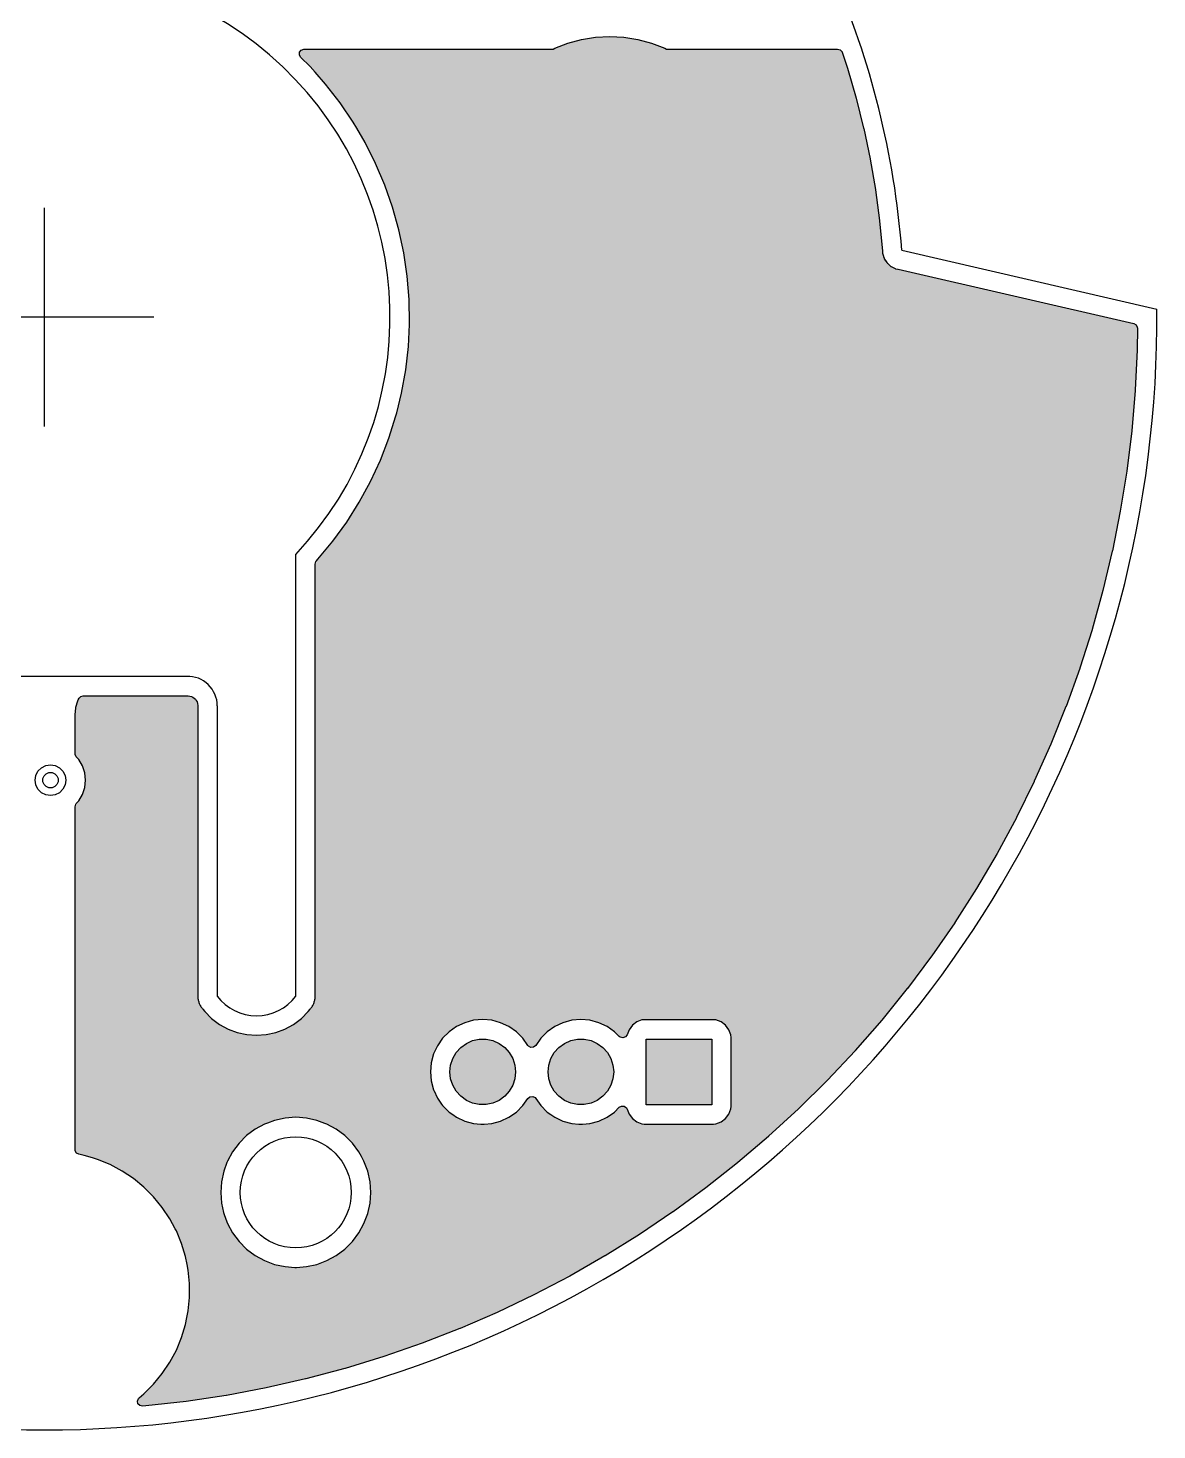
# Model space of a CAD drawing. Header units: millimetres. Extents: x -3894 to -3474, y -291 to 6.
# Drawn here: x -3744.7 to -3686.3, y -132.5 to -59.9 of the extents above; entities that cross this region are included whole.
import ezdxf

# ---------------------------------------------------------------- set-up
doc = ezdxf.new("R2010")
doc.units = ezdxf.units.MM
doc.layers.add('BLACK', color=7, linetype='Continuous')

msp = doc.modelspace()

# ---------------------------------------------------------------- hatches: boundary and pattern name
h = msp.add_hatch(color=256)
h.dxf.hatch_style = 1
h.paths.add_polyline_path([(-3688.163, -84.963), (-3688.162, -84.954), (-3687.829, -82.889), (-3687.827, -82.879), (-3687.571, -80.803), (-3687.57, -80.794), (-3687.391, -78.709), (-3687.391, -78.7), (-3687.289, -76.61), (-3687.289, -76.601), (-3687.276, -75.491), (-3687.281, -75.438), (-3687.347, -75.315), (-3687.469, -75.246), (-3699.671, -72.43), (-3699.682, -72.427), (-3699.682, -72.427), (-3699.806, -72.404), (-3699.919, -72.345), (-3699.928, -72.34), (-3700.043, -72.285), (-3700.135, -72.199), (-3700.143, -72.191), (-3700.24, -72.109), (-3700.307, -72.001), (-3700.313, -71.992), (-3700.385, -71.888), (-3700.422, -71.767), (-3700.425, -71.756), (-3700.46, -71.657), (-3700.467, -71.643), (-3700.471, -71.519), (-3700.472, -71.504), (-3700.625, -69.922), (-3700.626, -69.913), (-3700.84, -68.321), (-3700.842, -68.312), (-3701.115, -66.728), (-3701.116, -66.719), (-3701.448, -65.147), (-3701.45, -65.138), (-3701.84, -63.58), (-3701.842, -63.571), (-3702.289, -62.028), (-3702.292, -62.019), (-3702.561, -61.204), (-3702.571, -61.179), (-3702.663, -61.074), (-3702.797, -61.034), (-3711.663, -61.034), (-3711.751, -60.989), (-3712.435, -60.727), (-3713.143, -60.537), (-3713.867, -60.422), (-3714.598, -60.384), (-3715.33, -60.422), (-3716.054, -60.537), (-3716.761, -60.727), (-3717.445, -60.989), (-3717.533, -61.034), (-3730.425, -61.034), (-3730.444, -61.035), (-3730.574, -61.084), (-3730.658, -61.196), (-3730.667, -61.336), (-3730.6, -61.458), (-3730.114, -61.941), (-3729.852, -62.238), (-3729.308, -62.852), (-3728.563, -63.814), (-3727.88, -64.821), (-3727.694, -65.138), (-3727.264, -65.871), (-3726.717, -66.957), (-3726.24, -68.077), (-3725.837, -69.225), (-3725.509, -70.397), (-3725.256, -71.587), (-3725.081, -72.791), (-3724.983, -74.004), (-3724.964, -75.221), (-3724.967, -75.291), (-3725.023, -76.436), (-3725.16, -77.645), (-3725.374, -78.843), (-3725.625, -79.861), (-3725.666, -80.024), (-3726.032, -81.185), (-3726.473, -82.319), (-3726.985, -83.422), (-3727.567, -84.491), (-3728.217, -85.519), (-3728.932, -86.504), (-3729.709, -87.441), (-3729.786, -87.522), (-3729.814, -87.558), (-3729.853, -87.692), (-3729.853, -109.967), (-3729.851, -110.002), (-3729.845, -110.045), (-3729.852, -110.101), (-3729.853, -110.131), (-3729.853, -110.188), (-3729.864, -110.229), (-3729.871, -110.264), (-3729.876, -110.307), (-3729.897, -110.359), (-3729.907, -110.388), (-3729.922, -110.443), (-3729.943, -110.48), (-3729.958, -110.511), (-3729.974, -110.551), (-3730.009, -110.597), (-3730.025, -110.622), (-3730.053, -110.671), (-3730.084, -110.701), (-3730.107, -110.728), (-3730.205, -110.859), (-3730.563, -111.217), (-3730.969, -111.52), (-3731.413, -111.762), (-3731.887, -111.939), (-3732.382, -112.046), (-3732.886, -112.082), (-3733.391, -112.046), (-3733.886, -111.939), (-3734.36, -111.762), (-3734.804, -111.52), (-3735.209, -111.217), (-3735.567, -110.859), (-3735.666, -110.728), (-3735.689, -110.701), (-3735.719, -110.671), (-3735.719, -110.671), (-3735.748, -110.622), (-3735.764, -110.597), (-3735.798, -110.551), (-3735.814, -110.511), (-3735.83, -110.48), (-3735.851, -110.443), (-3735.866, -110.388), (-3735.875, -110.359), (-3735.896, -110.307), (-3735.896, -110.307), (-3735.901, -110.264), (-3735.908, -110.229), (-3735.919, -110.188), (-3735.919, -110.131), (-3735.921, -110.101), (-3735.927, -110.054), (-3735.928, -110.045), (-3735.927, -110.039), (-3735.922, -110.002), (-3735.919, -109.967), (-3735.919, -95.052), (-3735.923, -95.012), (-3735.94, -94.907), (-3735.965, -94.831), (-3736.005, -94.754), (-3736.053, -94.691), (-3736.115, -94.63), (-3736.181, -94.585), (-3736.259, -94.548), (-3736.335, -94.525), (-3736.422, -94.515), (-3736.441, -94.512), (-3736.472, -94.51), (-3736.476, -94.51), (-3736.485, -94.51), (-3736.6, -94.515), (-3736.64, -94.51), (-3741.859, -94.51), (-3741.979, -94.542), (-3742.077, -94.641), (-3742.121, -94.722), (-3742.139, -94.767), (-3742.239, -95.096), (-3742.248, -95.143), (-3742.283, -95.497), (-3742.284, -95.522), (-3742.284, -97.504), (-3742.281, -97.544), (-3742.221, -97.67), (-3742.089, -97.816), (-3741.9, -98.144), (-3741.783, -98.504), (-3741.743, -98.88), (-3741.783, -99.257), (-3741.9, -99.617), (-3742.089, -99.945), (-3742.221, -100.09), (-3742.245, -100.122), (-3742.284, -100.256), (-3742.284, -113.981), (-3742.284, -118.003), (-3742.278, -118.06), (-3742.209, -118.182), (-3742.085, -118.246), (-3741.802, -118.303), (-3741.376, -118.432), (-3741.125, -118.508), (-3740.472, -118.779), (-3740.472, -118.779), (-3739.848, -119.112), (-3739.259, -119.505), (-3738.713, -119.954), (-3738.451, -120.216), (-3738.212, -120.454), (-3737.763, -121.001), (-3737.37, -121.59), (-3737.1, -122.096), (-3737.037, -122.214), (-3736.766, -122.867), (-3736.561, -123.544), (-3736.481, -123.943), (-3736.423, -124.238), (-3736.353, -124.942), (-3736.353, -125.65), (-3736.423, -126.354), (-3736.491, -126.697), (-3736.561, -127.048), (-3736.766, -127.725), (-3737.037, -128.379), (-3737.37, -129.003), (-3737.763, -129.591), (-3738.212, -130.138), (-3738.713, -130.638), (-3738.964, -130.844), (-3739.005, -130.888), (-3739.054, -131.019), (-3739.024, -131.155), (-3738.924, -131.254), (-3738.788, -131.283), (-3738.624, -131.271), (-3738.615, -131.27), (-3736.535, -131.038), (-3736.526, -131.036), (-3734.457, -130.727), (-3734.448, -130.725), (-3732.392, -130.339), (-3732.383, -130.337), (-3730.342, -129.875), (-3730.333, -129.873), (-3728.311, -129.335), (-3728.302, -129.332), (-3726.301, -128.72), (-3726.293, -128.717), (-3724.316, -128.031), (-3724.308, -128.028), (-3722.358, -127.269), (-3722.349, -127.265), (-3720.429, -126.434), (-3720.421, -126.43), (-3718.533, -125.529), (-3718.524, -125.525), (-3716.671, -124.554), (-3716.663, -124.549), (-3714.847, -123.51), (-3714.839, -123.505), (-3713.063, -122.399), (-3713.056, -122.394), (-3711.322, -121.223), (-3711.314, -121.218), (-3709.625, -119.983), (-3709.618, -119.977), (-3707.976, -118.681), (-3707.969, -118.675), (-3706.376, -117.318), (-3706.369, -117.312), (-3704.827, -115.898), (-3704.821, -115.891), (-3703.333, -114.42), (-3703.326, -114.414), (-3701.894, -112.888), (-3701.888, -112.881), (-3700.513, -111.304), (-3700.507, -111.297), (-3699.192, -109.67), (-3699.187, -109.662), (-3697.933, -107.987), (-3697.928, -107.98), (-3696.737, -106.26), (-3696.732, -106.252), (-3695.606, -104.489), (-3695.601, -104.481), (-3694.541, -102.677), (-3694.536, -102.669), (-3693.544, -100.827), (-3693.54, -100.818), (-3692.617, -98.941), (-3692.613, -98.932), (-3691.76, -97.022), (-3691.757, -97.013), (-3690.976, -95.072), (-3690.972, -95.064), (-3690.264, -93.095), (-3690.261, -93.086), (-3689.626, -91.093), (-3689.623, -91.084), (-3689.063, -89.068), (-3689.06, -89.059), (-3688.575, -87.024), (-3688.573, -87.015)])
h.paths.add_polyline_path([(-3712.808, -111.28), (-3709.216, -111.28), (-3709.216, -111.28), (-3709.216, -111.28), (-3709.216, -111.28), (-3709.097, -111.292), (-3709.097, -111.292), (-3708.827, -111.393), (-3708.597, -111.566), (-3708.424, -111.796), (-3708.324, -112.066), (-3708.321, -112.088), (-3708.311, -112.185), (-3708.311, -115.776), (-3708.324, -115.896), (-3708.424, -116.165), (-3708.597, -116.396), (-3708.827, -116.568), (-3709.097, -116.669), (-3709.216, -116.682), (-3712.808, -116.682), (-3712.913, -116.67), (-3712.927, -116.669), (-3712.927, -116.669), (-3713.196, -116.568), (-3713.427, -116.396), (-3713.599, -116.165), (-3713.697, -115.902), (-3713.731, -115.841), (-3713.843, -115.757), (-3713.983, -115.747), (-3714.105, -115.814), (-3714.349, -116.058), (-3714.736, -116.329), (-3715.165, -116.528), (-3715.621, -116.651), (-3716.013, -116.685), (-3716.092, -116.692), (-3716.199, -116.683), (-3716.563, -116.651), (-3717.019, -116.528), (-3717.447, -116.329), (-3717.641, -116.193), (-3717.835, -116.058), (-3718.169, -115.723), (-3718.429, -115.352), (-3718.462, -115.314), (-3718.587, -115.251), (-3718.726, -115.265), (-3718.835, -115.352), (-3719.095, -115.723), (-3719.429, -116.058), (-3719.816, -116.329), (-3720.245, -116.528), (-3720.701, -116.651), (-3721.093, -116.685), (-3721.172, -116.692), (-3721.279, -116.683), (-3721.643, -116.651), (-3722.099, -116.528), (-3722.527, -116.329), (-3722.721, -116.193), (-3722.915, -116.058), (-3723.249, -115.723), (-3723.303, -115.646), (-3723.52, -115.336), (-3723.712, -114.925), (-3723.72, -114.908), (-3723.842, -114.451), (-3723.883, -113.981), (-3723.842, -113.51), (-3723.72, -113.053), (-3723.52, -112.625), (-3723.249, -112.238), (-3722.915, -111.904), (-3722.527, -111.633), (-3722.099, -111.433), (-3721.643, -111.311), (-3721.172, -111.269), (-3720.701, -111.311), (-3720.245, -111.433), (-3719.816, -111.633), (-3719.429, -111.904), (-3719.095, -112.238), (-3718.835, -112.609), (-3718.802, -112.648), (-3718.677, -112.711), (-3718.538, -112.696), (-3718.429, -112.609), (-3718.169, -112.238), (-3717.835, -111.904), (-3717.447, -111.633), (-3717.019, -111.433), (-3716.563, -111.311), (-3716.092, -111.269), (-3715.621, -111.311), (-3715.165, -111.433), (-3714.736, -111.633), (-3714.349, -111.904), (-3714.105, -112.148), (-3714.049, -112.19), (-3713.912, -112.22), (-3713.781, -112.171), (-3713.697, -112.059), (-3713.599, -111.796), (-3713.427, -111.566), (-3713.196, -111.393), (-3712.927, -111.292), (-3712.808, -111.28)], flags=16)
h.paths.add_polyline_path([(-3712.712, -112.281), (-3709.312, -112.281), (-3709.312, -115.681), (-3712.712, -115.681)], flags=0)
h.paths.add_polyline_path([(-3715.914, -112.29), (-3715.566, -112.364), (-3715.242, -112.508), (-3714.954, -112.717), (-3714.716, -112.981), (-3714.539, -113.289), (-3714.429, -113.627), (-3714.392, -113.981), (-3714.429, -114.334), (-3714.539, -114.672), (-3714.716, -114.98), (-3714.954, -115.244), (-3715.242, -115.453), (-3715.566, -115.597), (-3715.914, -115.671), (-3716.27, -115.671), (-3716.617, -115.597), (-3716.942, -115.453), (-3717.229, -115.244), (-3717.467, -114.98), (-3717.645, -114.672), (-3717.755, -114.334), (-3717.792, -113.981), (-3717.755, -113.627), (-3717.645, -113.289), (-3717.467, -112.981), (-3717.229, -112.717), (-3716.942, -112.508), (-3716.617, -112.364), (-3716.27, -112.29)], flags=0)
h.paths.add_polyline_path([(-3720.646, -112.364), (-3720.322, -112.508), (-3720.034, -112.717), (-3719.796, -112.981), (-3719.619, -113.289), (-3719.509, -113.627), (-3719.472, -113.981), (-3719.509, -114.334), (-3719.619, -114.672), (-3719.796, -114.98), (-3720.034, -115.244), (-3720.322, -115.453), (-3720.646, -115.597), (-3720.994, -115.671), (-3721.35, -115.671), (-3721.697, -115.597), (-3722.022, -115.453), (-3722.309, -115.244), (-3722.547, -114.98), (-3722.725, -114.672), (-3722.835, -114.334), (-3722.872, -113.981), (-3722.835, -113.627), (-3722.725, -113.289), (-3722.547, -112.981), (-3722.309, -112.717), (-3722.022, -112.508), (-3721.697, -112.364), (-3721.35, -112.29), (-3720.994, -112.29)], flags=0)
h.paths.add_polyline_path([(-3728.754, -116.948), (-3728.31, -117.28), (-3727.919, -117.672), (-3727.586, -118.116), (-3727.457, -118.354), (-3727.321, -118.602), (-3727.127, -119.122), (-3727.009, -119.663), (-3726.97, -120.216), (-3727.009, -120.769), (-3727.127, -121.311), (-3727.321, -121.83), (-3727.586, -122.316), (-3727.919, -122.76), (-3728.31, -123.152), (-3728.754, -123.484), (-3729.241, -123.75), (-3729.76, -123.943), (-3730.301, -124.061), (-3730.817, -124.098), (-3730.854, -124.101), (-3730.894, -124.098), (-3731.407, -124.061), (-3731.949, -123.943), (-3732.468, -123.75), (-3732.954, -123.484), (-3733.398, -123.152), (-3733.79, -122.76), (-3734.122, -122.316), (-3734.388, -121.83), (-3734.471, -121.608), (-3734.582, -121.311), (-3734.594, -121.255), (-3734.699, -120.769), (-3734.739, -120.216), (-3734.699, -119.663), (-3734.582, -119.122), (-3734.415, -118.675), (-3734.388, -118.602), (-3734.122, -118.116), (-3733.79, -117.672), (-3733.398, -117.28), (-3732.954, -116.948), (-3732.468, -116.683), (-3732.322, -116.628), (-3731.949, -116.489), (-3731.407, -116.371), (-3730.854, -116.332), (-3730.301, -116.371), (-3729.76, -116.489), (-3729.76, -116.489), (-3729.342, -116.645), (-3729.241, -116.683), (-3729.241, -116.683)], flags=16)
h.paths.add_polyline_path([(-3727.981, -120.216, -1), (-3733.728, -120.216, -1)], flags=0)
h = msp.add_hatch(color=256)
h.dxf.hatch_style = 1
h.paths.add_polyline_path([(-3719.472, -113.981), (-3719.509, -113.627), (-3719.619, -113.289), (-3719.796, -112.981), (-3720.034, -112.717), (-3720.322, -112.508), (-3720.646, -112.364), (-3720.994, -112.29), (-3721.35, -112.29), (-3721.697, -112.364), (-3722.022, -112.508), (-3722.309, -112.717), (-3722.547, -112.981), (-3722.725, -113.289), (-3722.835, -113.627), (-3722.872, -113.981), (-3722.835, -114.334), (-3722.725, -114.672), (-3722.547, -114.98), (-3722.309, -115.244), (-3722.022, -115.453), (-3721.697, -115.597), (-3721.35, -115.671), (-3720.994, -115.671), (-3720.646, -115.597), (-3720.322, -115.453), (-3720.034, -115.244), (-3719.796, -114.98), (-3719.619, -114.672), (-3719.509, -114.334)])
h.paths.add_polyline_path([(-3716.942, -115.453), (-3716.617, -115.597), (-3716.27, -115.671), (-3715.914, -115.671), (-3715.566, -115.597), (-3715.242, -115.453), (-3714.954, -115.244), (-3714.716, -114.98), (-3714.539, -114.672), (-3714.429, -114.334), (-3714.392, -113.981), (-3714.429, -113.627), (-3714.539, -113.289), (-3714.716, -112.981), (-3714.954, -112.717), (-3715.242, -112.508), (-3715.566, -112.364), (-3715.914, -112.29), (-3716.27, -112.29), (-3716.617, -112.364), (-3716.942, -112.508), (-3717.229, -112.717), (-3717.467, -112.981), (-3717.645, -113.289), (-3717.755, -113.627), (-3717.792, -113.981), (-3717.755, -114.334), (-3717.645, -114.672), (-3717.467, -114.98), (-3717.229, -115.244)])
h.paths.add_polyline_path([(-3712.712, -112.281), (-3712.712, -115.681), (-3709.312, -115.681), (-3709.312, -112.281)])

# ---------------------------------------------------------------- linework, layer by layer
for p, q in [((-3743.865, -74.913), (-3743.865, -69.255)), ((-3743.865, -74.913), (-3749.523, -74.913)), ((-3743.865, -80.57), (-3743.865, -74.913)), ((-3738.208, -74.913), (-3743.865, -74.913))]:
    msp.add_line(p, q)
at = {"layer": 'BLACK', "linetype": 'Continuous'}
for p, q in [((-3717.445, -60.989), (-3716.761, -60.727)), ((-3716.761, -60.727), (-3716.054, -60.537)), ((-3716.054, -60.537), (-3715.33, -60.422)), ((-3715.33, -60.422), (-3714.598, -60.384)), ((-3714.598, -60.384), (-3713.867, -60.422)), ((-3713.867, -60.422), (-3713.143, -60.537)), ((-3713.143, -60.537), (-3712.435, -60.727)), ((-3712.435, -60.727), (-3711.751, -60.989)), ((-3730.667, -61.336), (-3730.658, -61.196)), ((-3730.6, -61.458), (-3730.667, -61.336)), ((-3730.658, -61.196), (-3730.574, -61.084)), ((-3730.114, -61.941), (-3730.6, -61.458)), ((-3730.574, -61.084), (-3730.444, -61.035)), ((-3730.444, -61.035), (-3730.425, -61.034)), ((-3730.425, -61.034), (-3717.533, -61.034)), ((-3717.533, -61.034), (-3717.445, -60.989)), ((-3711.751, -60.989), (-3711.663, -61.034)), ((-3711.663, -61.034), (-3702.797, -61.034)), ((-3702.797, -61.034), (-3702.663, -61.074)), ((-3702.663, -61.074), (-3702.571, -61.179)), ((-3702.571, -61.179), (-3702.561, -61.204)), ((-3702.561, -61.204), (-3702.292, -62.019)), ((-3729.852, -62.238), (-3730.114, -61.941)), ((-3730.114, -61.941), (-3730.114, -61.941)), ((-3729.308, -62.852), (-3729.852, -62.238)), ((-3702.292, -62.019), (-3702.289, -62.028)), ((-3702.289, -62.028), (-3701.842, -63.571)), ((-3728.563, -63.814), (-3729.308, -62.852)), ((-3729.308, -62.852), (-3729.308, -62.852)), ((-3729.308, -62.852), (-3729.308, -62.852)), ((-3728.562, -63.814), (-3728.563, -63.814)), ((-3728.563, -63.814), (-3728.563, -63.814)), ((-3727.88, -64.821), (-3728.562, -63.814)), ((-3728.562, -63.814), (-3728.562, -63.814)), ((-3701.842, -63.571), (-3701.84, -63.58)), ((-3701.84, -63.58), (-3701.45, -65.138)), ((-3727.694, -65.138), (-3727.88, -64.821)), ((-3727.88, -64.821), (-3727.88, -64.821)), ((-3727.88, -64.821), (-3727.88, -64.821)), ((-3727.264, -65.871), (-3727.694, -65.138)), ((-3701.45, -65.138), (-3701.448, -65.147)), ((-3701.448, -65.147), (-3701.116, -66.719)), ((-3726.717, -66.957), (-3727.264, -65.871)), ((-3727.264, -65.871), (-3727.264, -65.871)), ((-3727.264, -65.871), (-3727.264, -65.871)), ((-3701.116, -66.719), (-3701.115, -66.728)), ((-3701.115, -66.728), (-3700.842, -68.312)), ((-3726.24, -68.077), (-3726.717, -66.957)), ((-3725.837, -69.225), (-3726.24, -68.077)), ((-3700.842, -68.312), (-3700.84, -68.321)), ((-3700.84, -68.321), (-3700.626, -69.913)), ((-3725.509, -70.397), (-3725.837, -69.225)), ((-3700.626, -69.913), (-3700.625, -69.922)), ((-3700.625, -69.922), (-3700.472, -71.504)), ((-3725.256, -71.587), (-3725.509, -70.397)), ((-3725.081, -72.791), (-3725.256, -71.587)), ((-3700.472, -71.504), (-3700.471, -71.519)), ((-3700.471, -71.519), (-3700.468, -71.615)), ((-3700.468, -71.615), (-3700.465, -71.631)), ((-3700.465, -71.631), (-3700.466, -71.631)), ((-3700.466, -71.631), (-3700.464, -71.642)), ((-3700.464, -71.642), (-3700.463, -71.642)), ((-3700.463, -71.642), (-3700.46, -71.657)), ((-3700.46, -71.657), (-3700.46, -71.657)), ((-3700.46, -71.657), (-3700.46, -71.657)), ((-3700.46, -71.657), (-3700.425, -71.756)), ((-3700.425, -71.756), (-3700.422, -71.767)), ((-3700.422, -71.767), (-3700.391, -71.867)), ((-3699.472, -71.448), (-3686.264, -74.497)), ((-3700.391, -71.867), (-3700.384, -71.882)), ((-3700.384, -71.882), (-3700.384, -71.882)), ((-3700.384, -71.882), (-3700.38, -71.892)), ((-3700.38, -71.892), (-3700.38, -71.891)), ((-3700.38, -71.891), (-3700.372, -71.906)), ((-3700.372, -71.906), (-3700.313, -71.992)), ((-3700.313, -71.992), (-3700.307, -72.001)), ((-3700.307, -72.001), (-3700.251, -72.09)), ((-3700.251, -72.09), (-3700.241, -72.103)), ((-3700.241, -72.103), (-3700.241, -72.103)), ((-3700.241, -72.103), (-3700.234, -72.111)), ((-3700.234, -72.111), (-3700.234, -72.111)), ((-3700.234, -72.111), (-3700.223, -72.123)), ((-3700.223, -72.123), (-3700.143, -72.191)), ((-3700.143, -72.191), (-3700.135, -72.199)), ((-3700.135, -72.199), (-3700.059, -72.27)), ((-3700.059, -72.27), (-3700.059, -72.27)), ((-3700.059, -72.27), (-3700.059, -72.27)), ((-3700.059, -72.27), (-3700.045, -72.28)), ((-3700.045, -72.28), (-3700.045, -72.28)), ((-3700.045, -72.28), (-3700.036, -72.286)), ((-3700.036, -72.286), (-3700.036, -72.286)), ((-3700.036, -72.286), (-3700.023, -72.295)), ((-3700.023, -72.295), (-3699.928, -72.34)), ((-3699.928, -72.34), (-3699.919, -72.345)), ((-3699.919, -72.345), (-3699.826, -72.394)), ((-3699.826, -72.394), (-3699.811, -72.4)), ((-3699.811, -72.4), (-3699.811, -72.4)), ((-3699.811, -72.4), (-3699.8, -72.403)), ((-3699.8, -72.403), (-3699.8, -72.403)), ((-3699.8, -72.403), (-3699.785, -72.408)), ((-3699.785, -72.408), (-3699.785, -72.408)), ((-3699.785, -72.408), (-3699.682, -72.427)), ((-3699.682, -72.427), (-3699.682, -72.427)), ((-3699.682, -72.427), (-3699.671, -72.43)), ((-3699.671, -72.43), (-3687.469, -75.246)), ((-3724.983, -74.004), (-3725.081, -72.791)), ((-3724.964, -75.221), (-3724.983, -74.004)), ((-3725.023, -76.436), (-3724.967, -75.291)), ((-3724.967, -75.291), (-3724.964, -75.221)), ((-3724.964, -75.221), (-3724.964, -75.221)), ((-3724.964, -75.221), (-3724.964, -75.221)), ((-3687.469, -75.246), (-3687.347, -75.315)), ((-3687.347, -75.315), (-3687.281, -75.438)), ((-3687.281, -75.438), (-3687.276, -75.491)), ((-3687.276, -75.491), (-3687.289, -76.601)), ((-3725.16, -77.645), (-3725.023, -76.436)), ((-3687.289, -76.61), (-3687.391, -78.7)), ((-3687.289, -76.601), (-3687.289, -76.61)), ((-3725.374, -78.843), (-3725.16, -77.645)), ((-3725.625, -79.861), (-3725.374, -78.843)), ((-3725.374, -78.843), (-3725.374, -78.843)), ((-3687.391, -78.709), (-3687.57, -80.794)), ((-3687.391, -78.7), (-3687.391, -78.709)), ((-3726.032, -81.185), (-3725.666, -80.024)), ((-3725.666, -80.024), (-3725.625, -79.861)), ((-3726.473, -82.319), (-3726.032, -81.185)), ((-3687.571, -80.803), (-3687.827, -82.879)), ((-3687.57, -80.794), (-3687.571, -80.803)), ((-3726.985, -83.422), (-3726.473, -82.319)), ((-3727.567, -84.491), (-3726.985, -83.422)), ((-3687.829, -82.889), (-3688.162, -84.954)), ((-3687.827, -82.879), (-3687.829, -82.889)), ((-3728.217, -85.519), (-3727.567, -84.491)), ((-3728.932, -86.504), (-3728.217, -85.519)), ((-3688.163, -84.963), (-3688.573, -87.015)), ((-3688.162, -84.954), (-3688.163, -84.963)), ((-3729.709, -87.441), (-3728.932, -86.504)), ((-3688.575, -87.024), (-3689.06, -89.059)), ((-3688.573, -87.015), (-3688.575, -87.024)), ((-3730.854, -110.056), (-3730.854, -87.196)), ((-3729.853, -87.692), (-3729.814, -87.558)), ((-3729.853, -109.967), (-3729.853, -87.692)), ((-3729.814, -87.558), (-3729.786, -87.522)), ((-3729.786, -87.522), (-3729.709, -87.441)), ((-3689.063, -89.068), (-3689.623, -91.084)), ((-3689.06, -89.059), (-3689.063, -89.068)), ((-3689.626, -91.093), (-3690.261, -93.086)), ((-3689.623, -91.084), (-3689.626, -91.093)), ((-3736.499, -93.509), (-3750.661, -93.509)), ((-3690.264, -93.095), (-3690.972, -95.064)), ((-3690.261, -93.086), (-3690.264, -93.095)), ((-3742.239, -95.096), (-3742.139, -94.767)), ((-3742.139, -94.767), (-3742.121, -94.722)), ((-3742.121, -94.722), (-3742.077, -94.641)), ((-3742.077, -94.641), (-3741.979, -94.542)), ((-3741.979, -94.542), (-3741.859, -94.51)), ((-3741.859, -94.51), (-3736.64, -94.51)), ((-3736.64, -94.51), (-3736.61, -94.514)), ((-3736.61, -94.514), (-3736.61, -94.513)), ((-3736.61, -94.513), (-3736.593, -94.515)), ((-3736.593, -94.515), (-3736.485, -94.51)), ((-3736.593, -94.515), (-3736.593, -94.515)), ((-3736.485, -94.51), (-3736.476, -94.51)), ((-3736.476, -94.51), (-3736.472, -94.51)), ((-3736.472, -94.51), (-3736.441, -94.512)), ((-3736.441, -94.512), (-3736.422, -94.515)), ((-3736.422, -94.515), (-3736.335, -94.525)), ((-3736.335, -94.525), (-3736.259, -94.548)), ((-3736.259, -94.548), (-3736.181, -94.585)), ((-3736.181, -94.585), (-3736.115, -94.63)), ((-3736.115, -94.63), (-3736.053, -94.691)), ((-3736.053, -94.691), (-3736.005, -94.754)), ((-3736.005, -94.754), (-3735.965, -94.831)), ((-3735.965, -94.831), (-3735.94, -94.907)), ((-3735.94, -94.907), (-3735.923, -95.012)), ((-3735.923, -95.012), (-3735.919, -95.052)), ((-3735.919, -95.052), (-3735.919, -109.967)), ((-3734.918, -95.032), (-3734.918, -110.056)), ((-3690.972, -95.064), (-3690.976, -95.072)), ((-3742.284, -95.522), (-3742.283, -95.497)), ((-3742.284, -97.504), (-3742.284, -95.522)), ((-3742.283, -95.497), (-3742.248, -95.143)), ((-3742.248, -95.143), (-3742.239, -95.096)), ((-3690.976, -95.072), (-3691.757, -97.013)), ((-3691.76, -97.022), (-3692.613, -98.932)), ((-3691.757, -97.013), (-3691.76, -97.022)), ((-3742.281, -97.544), (-3742.284, -97.504)), ((-3742.221, -97.67), (-3742.281, -97.544)), ((-3742.089, -97.816), (-3742.221, -97.67)), ((-3741.9, -98.144), (-3742.089, -97.816)), ((-3742.089, -97.816), (-3742.089, -97.816)), ((-3744.354, -98.88), (-3744.315, -98.633)), ((-3744.315, -98.633), (-3744.202, -98.41)), ((-3744.202, -98.41), (-3744.025, -98.233)), ((-3744.025, -98.233), (-3743.802, -98.119)), ((-3743.802, -98.119), (-3743.554, -98.08)), ((-3743.554, -98.08), (-3743.307, -98.119)), ((-3743.307, -98.119), (-3743.084, -98.233)), ((-3743.084, -98.233), (-3742.907, -98.41)), ((-3742.907, -98.41), (-3742.793, -98.633)), ((-3742.793, -98.633), (-3742.754, -98.88)), ((-3741.783, -98.504), (-3741.9, -98.144)), ((-3741.743, -98.88), (-3741.783, -98.504)), ((-3744.315, -99.127), (-3744.354, -98.88)), ((-3744.202, -99.35), (-3744.315, -99.127)), ((-3744.025, -99.527), (-3744.202, -99.35)), ((-3742.907, -99.35), (-3743.084, -99.527)), ((-3742.793, -99.127), (-3742.907, -99.35)), ((-3742.754, -98.88), (-3742.793, -99.127)), ((-3741.9, -99.617), (-3741.783, -99.257)), ((-3741.783, -99.257), (-3741.743, -98.88)), ((-3692.617, -98.941), (-3693.54, -100.818)), ((-3692.613, -98.932), (-3692.617, -98.941)), ((-3743.802, -99.641), (-3744.025, -99.527)), ((-3743.554, -99.68), (-3743.802, -99.641)), ((-3743.307, -99.641), (-3743.554, -99.68)), ((-3743.084, -99.527), (-3743.307, -99.641)), ((-3742.284, -100.256), (-3742.245, -100.122)), ((-3742.245, -100.122), (-3742.221, -100.09)), ((-3742.221, -100.09), (-3742.089, -99.945)), ((-3742.089, -99.945), (-3741.9, -99.617)), ((-3742.284, -113.981), (-3742.284, -100.256)), ((-3693.544, -100.827), (-3694.536, -102.669)), ((-3693.54, -100.818), (-3693.544, -100.827)), ((-3694.541, -102.677), (-3695.601, -104.481)), ((-3694.536, -102.669), (-3694.541, -102.677)), ((-3695.606, -104.489), (-3696.732, -106.252)), ((-3695.601, -104.481), (-3695.606, -104.489)), ((-3696.737, -106.26), (-3697.928, -107.98)), ((-3696.732, -106.252), (-3696.737, -106.26)), ((-3697.933, -107.987), (-3699.187, -109.662)), ((-3697.928, -107.98), (-3697.933, -107.987)), ((-3735.927, -110.039), (-3735.928, -110.045)), ((-3735.928, -110.045), (-3735.927, -110.054)), ((-3735.922, -110.002), (-3735.927, -110.039)), ((-3735.927, -110.054), (-3735.921, -110.101)), ((-3735.919, -109.967), (-3735.922, -110.002)), ((-3735.921, -110.101), (-3735.919, -110.131)), ((-3735.919, -110.131), (-3735.919, -110.188)), ((-3735.919, -110.188), (-3735.908, -110.229)), ((-3735.908, -110.229), (-3735.901, -110.264)), ((-3735.901, -110.264), (-3735.896, -110.307)), ((-3729.876, -110.307), (-3729.871, -110.264)), ((-3729.871, -110.264), (-3729.864, -110.229)), ((-3729.864, -110.229), (-3729.853, -110.188)), ((-3729.851, -110.002), (-3729.853, -109.967)), ((-3729.853, -110.131), (-3729.852, -110.101)), ((-3729.853, -110.188), (-3729.853, -110.131)), ((-3729.852, -110.101), (-3729.845, -110.045)), ((-3729.845, -110.045), (-3729.851, -110.002)), ((-3699.192, -109.67), (-3700.507, -111.297)), ((-3699.187, -109.662), (-3699.192, -109.67)), ((-3735.896, -110.307), (-3735.896, -110.307)), ((-3735.896, -110.307), (-3735.896, -110.307)), ((-3735.896, -110.307), (-3735.875, -110.359)), ((-3735.875, -110.359), (-3735.866, -110.388)), ((-3735.866, -110.388), (-3735.866, -110.388)), ((-3735.866, -110.388), (-3735.851, -110.443)), ((-3735.851, -110.443), (-3735.83, -110.48)), ((-3735.83, -110.48), (-3735.814, -110.511)), ((-3735.814, -110.511), (-3735.798, -110.551)), ((-3735.798, -110.551), (-3735.764, -110.597)), ((-3735.764, -110.597), (-3735.748, -110.622)), ((-3735.748, -110.622), (-3735.733, -110.648)), ((-3735.733, -110.648), (-3735.719, -110.671)), ((-3735.719, -110.671), (-3735.719, -110.671)), ((-3735.719, -110.671), (-3735.719, -110.671)), ((-3735.719, -110.671), (-3735.689, -110.701)), ((-3735.689, -110.701), (-3735.666, -110.728)), ((-3735.666, -110.728), (-3735.567, -110.859)), ((-3735.567, -110.859), (-3735.209, -111.217)), ((-3730.563, -111.217), (-3730.205, -110.859)), ((-3730.205, -110.859), (-3730.107, -110.728)), ((-3730.107, -110.728), (-3730.084, -110.701)), ((-3730.084, -110.701), (-3730.053, -110.671)), ((-3730.053, -110.671), (-3730.025, -110.622)), ((-3730.025, -110.622), (-3730.009, -110.597)), ((-3730.009, -110.597), (-3729.974, -110.551)), ((-3729.974, -110.551), (-3729.958, -110.511)), ((-3729.958, -110.511), (-3729.943, -110.48)), ((-3729.943, -110.48), (-3729.922, -110.443)), ((-3729.922, -110.443), (-3729.907, -110.388)), ((-3729.907, -110.388), (-3729.897, -110.359)), ((-3729.897, -110.359), (-3729.876, -110.307)), ((-3735.209, -111.217), (-3734.804, -111.52)), ((-3734.804, -111.52), (-3734.36, -111.762)), ((-3731.413, -111.762), (-3730.969, -111.52)), ((-3730.969, -111.52), (-3730.563, -111.217)), ((-3722.527, -111.633), (-3722.915, -111.904)), ((-3722.099, -111.433), (-3722.527, -111.633)), ((-3722.527, -111.633), (-3722.527, -111.633)), ((-3721.643, -111.311), (-3722.099, -111.433)), ((-3722.099, -111.433), (-3722.099, -111.433)), ((-3721.172, -111.269), (-3721.643, -111.311)), ((-3721.643, -111.311), (-3721.643, -111.311)), ((-3720.701, -111.311), (-3721.172, -111.269)), ((-3721.172, -111.269), (-3721.172, -111.269)), ((-3720.245, -111.433), (-3720.701, -111.311)), ((-3720.701, -111.311), (-3720.701, -111.311)), ((-3720.245, -111.433), (-3720.245, -111.433)), ((-3720.245, -111.433), (-3720.245, -111.433)), ((-3719.816, -111.633), (-3720.245, -111.433)), ((-3719.429, -111.904), (-3719.816, -111.633)), ((-3719.816, -111.633), (-3719.816, -111.633)), ((-3719.816, -111.633), (-3719.816, -111.633)), ((-3717.447, -111.633), (-3717.835, -111.904)), ((-3717.019, -111.433), (-3717.447, -111.633)), ((-3717.447, -111.633), (-3717.447, -111.633)), ((-3716.563, -111.311), (-3717.019, -111.433)), ((-3717.019, -111.433), (-3717.019, -111.433)), ((-3716.092, -111.269), (-3716.563, -111.311)), ((-3716.563, -111.311), (-3716.563, -111.311)), ((-3715.621, -111.311), (-3716.092, -111.269)), ((-3716.092, -111.269), (-3716.092, -111.269)), ((-3715.165, -111.433), (-3715.621, -111.311)), ((-3715.621, -111.311), (-3715.621, -111.311)), ((-3715.165, -111.433), (-3715.165, -111.433)), ((-3715.165, -111.433), (-3715.165, -111.433)), ((-3714.736, -111.633), (-3715.165, -111.433)), ((-3714.349, -111.904), (-3714.736, -111.633)), ((-3714.736, -111.633), (-3714.736, -111.633)), ((-3714.736, -111.633), (-3714.736, -111.633)), ((-3713.427, -111.566), (-3713.599, -111.796)), ((-3713.196, -111.393), (-3713.427, -111.566)), ((-3713.427, -111.566), (-3713.427, -111.566)), ((-3712.927, -111.292), (-3713.196, -111.393)), ((-3713.196, -111.393), (-3713.196, -111.393)), ((-3712.808, -111.28), (-3712.927, -111.292)), ((-3709.216, -111.28), (-3712.808, -111.28)), ((-3712.808, -111.28), (-3712.808, -111.28)), ((-3709.097, -111.292), (-3709.216, -111.28)), ((-3709.216, -111.28), (-3709.216, -111.28)), ((-3709.216, -111.28), (-3709.216, -111.28)), ((-3709.216, -111.28), (-3709.216, -111.28)), ((-3708.827, -111.393), (-3709.097, -111.292)), ((-3709.097, -111.292), (-3709.097, -111.292)), ((-3708.597, -111.566), (-3708.827, -111.393)), ((-3708.827, -111.393), (-3708.827, -111.393)), ((-3708.424, -111.796), (-3708.597, -111.566)), ((-3708.597, -111.566), (-3708.597, -111.566)), ((-3700.513, -111.304), (-3701.888, -112.881)), ((-3700.507, -111.297), (-3700.513, -111.304)), ((-3734.36, -111.762), (-3733.886, -111.939)), ((-3733.886, -111.939), (-3733.886, -111.939)), ((-3733.886, -111.939), (-3733.886, -111.939)), ((-3733.886, -111.939), (-3733.391, -112.046)), ((-3733.391, -112.046), (-3732.886, -112.082)), ((-3732.886, -112.082), (-3732.382, -112.046)), ((-3732.382, -112.046), (-3731.887, -111.939)), ((-3731.887, -111.939), (-3731.413, -111.762)), ((-3723.249, -112.238), (-3723.52, -112.625)), ((-3722.915, -111.904), (-3723.249, -112.238)), ((-3722.022, -112.508), (-3721.697, -112.364)), ((-3721.697, -112.364), (-3721.35, -112.29)), ((-3721.35, -112.29), (-3720.994, -112.29)), ((-3720.994, -112.29), (-3720.646, -112.364)), ((-3720.646, -112.364), (-3720.322, -112.508)), ((-3719.095, -112.238), (-3719.429, -111.904)), ((-3719.429, -111.904), (-3719.429, -111.904)), ((-3718.835, -112.609), (-3719.095, -112.238)), ((-3718.169, -112.238), (-3718.429, -112.609)), ((-3717.835, -111.904), (-3718.169, -112.238)), ((-3716.942, -112.508), (-3716.617, -112.364)), ((-3716.617, -112.364), (-3716.27, -112.29)), ((-3716.27, -112.29), (-3715.914, -112.29)), ((-3715.914, -112.29), (-3715.566, -112.364)), ((-3715.566, -112.364), (-3715.242, -112.508)), ((-3714.105, -112.148), (-3714.349, -111.904)), ((-3714.349, -111.904), (-3714.349, -111.904)), ((-3714.049, -112.19), (-3714.105, -112.148)), ((-3713.912, -112.22), (-3714.049, -112.19)), ((-3713.781, -112.171), (-3713.912, -112.22)), ((-3713.697, -112.059), (-3713.781, -112.171)), ((-3713.599, -111.796), (-3713.697, -112.059)), ((-3713.599, -111.796), (-3713.599, -111.796)), ((-3712.712, -115.681), (-3712.712, -112.281)), ((-3712.712, -112.281), (-3709.312, -112.281)), ((-3709.312, -112.281), (-3709.312, -115.681)), ((-3708.324, -112.066), (-3708.424, -111.796)), ((-3708.424, -111.796), (-3708.424, -111.796)), ((-3708.321, -112.088), (-3708.324, -112.066)), ((-3708.311, -112.185), (-3708.321, -112.088)), ((-3708.311, -115.776), (-3708.311, -112.185)), ((-3723.72, -113.053), (-3723.842, -113.51)), ((-3723.52, -112.625), (-3723.72, -113.053)), ((-3723.72, -113.053), (-3723.72, -113.053)), ((-3723.52, -112.625), (-3723.52, -112.625)), ((-3722.725, -113.289), (-3722.547, -112.981)), ((-3722.547, -112.981), (-3722.309, -112.717)), ((-3722.309, -112.717), (-3722.022, -112.508)), ((-3720.322, -112.508), (-3720.034, -112.717)), ((-3720.034, -112.717), (-3719.796, -112.981)), ((-3719.796, -112.981), (-3719.619, -113.289)), ((-3718.802, -112.648), (-3718.835, -112.609)), ((-3718.677, -112.711), (-3718.802, -112.648)), ((-3718.538, -112.696), (-3718.677, -112.711)), ((-3718.429, -112.609), (-3718.538, -112.696)), ((-3717.645, -113.289), (-3717.467, -112.981)), ((-3717.467, -112.981), (-3717.229, -112.717)), ((-3717.229, -112.717), (-3716.942, -112.508)), ((-3715.242, -112.508), (-3714.954, -112.717)), ((-3714.954, -112.717), (-3714.716, -112.981)), ((-3714.716, -112.981), (-3714.539, -113.289)), ((-3701.894, -112.888), (-3703.326, -114.414)), ((-3701.888, -112.881), (-3701.894, -112.888)), ((-3723.842, -113.51), (-3723.883, -113.981)), ((-3723.842, -113.51), (-3723.842, -113.51)), ((-3722.872, -113.981), (-3722.835, -113.627)), ((-3722.835, -113.627), (-3722.725, -113.289)), ((-3719.619, -113.289), (-3719.509, -113.627)), ((-3719.509, -113.627), (-3719.472, -113.981)), ((-3717.792, -113.981), (-3717.755, -113.627)), ((-3717.755, -113.627), (-3717.645, -113.289)), ((-3714.539, -113.289), (-3714.429, -113.627)), ((-3714.429, -113.627), (-3714.392, -113.981)), ((-3742.284, -118.003), (-3742.284, -113.981)), ((-3723.883, -113.981), (-3723.842, -114.451)), ((-3723.883, -113.981), (-3723.883, -113.981)), ((-3723.842, -114.451), (-3723.842, -114.451)), ((-3723.842, -114.451), (-3723.72, -114.908)), ((-3722.835, -114.334), (-3722.872, -113.981)), ((-3722.725, -114.672), (-3722.835, -114.334)), ((-3719.509, -114.334), (-3719.619, -114.672)), ((-3719.472, -113.981), (-3719.509, -114.334)), ((-3717.755, -114.334), (-3717.792, -113.981)), ((-3717.645, -114.672), (-3717.755, -114.334)), ((-3714.429, -114.334), (-3714.539, -114.672)), ((-3714.392, -113.981), (-3714.429, -114.334)), ((-3703.333, -114.42), (-3704.821, -115.891)), ((-3703.326, -114.414), (-3703.333, -114.42)), ((-3723.72, -114.908), (-3723.72, -114.908)), ((-3723.72, -114.908), (-3723.72, -114.908)), ((-3723.72, -114.908), (-3723.712, -114.925)), ((-3723.712, -114.925), (-3723.52, -115.336)), ((-3723.52, -115.336), (-3723.52, -115.336)), ((-3723.52, -115.336), (-3723.303, -115.646)), ((-3722.547, -114.98), (-3722.725, -114.672)), ((-3722.309, -115.244), (-3722.547, -114.98)), ((-3722.022, -115.453), (-3722.309, -115.244)), ((-3720.034, -115.244), (-3720.322, -115.453)), ((-3719.796, -114.98), (-3720.034, -115.244)), ((-3719.619, -114.672), (-3719.796, -114.98)), ((-3719.095, -115.723), (-3718.835, -115.352)), ((-3718.835, -115.352), (-3718.726, -115.265)), ((-3718.726, -115.265), (-3718.587, -115.251)), ((-3718.587, -115.251), (-3718.462, -115.314)), ((-3718.462, -115.314), (-3718.429, -115.352)), ((-3718.429, -115.352), (-3718.169, -115.723)), ((-3717.467, -114.98), (-3717.645, -114.672)), ((-3717.229, -115.244), (-3717.467, -114.98)), ((-3716.942, -115.453), (-3717.229, -115.244)), ((-3714.954, -115.244), (-3715.242, -115.453)), ((-3714.716, -114.98), (-3714.954, -115.244)), ((-3714.539, -114.672), (-3714.716, -114.98)), ((-3723.303, -115.646), (-3723.249, -115.723)), ((-3723.249, -115.723), (-3722.915, -116.058)), ((-3722.915, -116.058), (-3722.721, -116.193)), ((-3721.697, -115.597), (-3722.022, -115.453)), ((-3721.35, -115.671), (-3721.697, -115.597)), ((-3720.994, -115.671), (-3721.35, -115.671)), ((-3720.646, -115.597), (-3720.994, -115.671)), ((-3720.322, -115.453), (-3720.646, -115.597)), ((-3719.816, -116.329), (-3719.429, -116.058)), ((-3719.429, -116.058), (-3719.095, -115.723)), ((-3718.169, -115.723), (-3718.169, -115.723)), ((-3718.169, -115.723), (-3717.835, -116.058)), ((-3717.835, -116.058), (-3717.641, -116.193)), ((-3716.617, -115.597), (-3716.942, -115.453)), ((-3716.27, -115.671), (-3716.617, -115.597)), ((-3715.914, -115.671), (-3716.27, -115.671)), ((-3715.566, -115.597), (-3715.914, -115.671)), ((-3715.242, -115.453), (-3715.566, -115.597)), ((-3714.736, -116.329), (-3714.349, -116.058)), ((-3714.349, -116.058), (-3714.105, -115.814)), ((-3714.105, -115.814), (-3713.983, -115.747)), ((-3713.983, -115.747), (-3713.843, -115.757)), ((-3713.843, -115.757), (-3713.731, -115.841)), ((-3713.731, -115.841), (-3713.697, -115.902)), ((-3713.697, -115.902), (-3713.599, -116.165)), ((-3709.312, -115.681), (-3712.712, -115.681)), ((-3708.424, -116.165), (-3708.324, -115.896)), ((-3708.324, -115.896), (-3708.311, -115.776)), ((-3704.827, -115.898), (-3706.369, -117.312)), ((-3704.821, -115.891), (-3704.827, -115.898)), ((-3732.468, -116.683), (-3732.954, -116.948)), ((-3732.322, -116.628), (-3732.468, -116.683)), ((-3731.949, -116.489), (-3732.322, -116.628)), ((-3731.407, -116.371), (-3731.949, -116.489)), ((-3731.949, -116.489), (-3731.949, -116.489)), ((-3731.949, -116.489), (-3731.949, -116.489)), ((-3730.854, -116.332), (-3731.407, -116.371)), ((-3731.407, -116.371), (-3731.407, -116.371)), ((-3730.301, -116.371), (-3730.854, -116.332)), ((-3730.854, -116.332), (-3730.854, -116.332)), ((-3729.76, -116.489), (-3730.301, -116.371)), ((-3730.301, -116.371), (-3730.301, -116.371)), ((-3729.342, -116.645), (-3729.76, -116.489)), ((-3729.76, -116.489), (-3729.76, -116.489)), ((-3729.76, -116.489), (-3729.76, -116.489)), ((-3729.241, -116.683), (-3729.342, -116.645)), ((-3728.754, -116.948), (-3729.241, -116.683)), ((-3729.241, -116.683), (-3729.241, -116.683)), ((-3722.721, -116.193), (-3722.527, -116.329)), ((-3722.527, -116.329), (-3722.527, -116.329)), ((-3722.527, -116.329), (-3722.527, -116.329)), ((-3722.527, -116.329), (-3722.099, -116.528)), ((-3722.099, -116.528), (-3721.643, -116.651)), ((-3721.643, -116.651), (-3721.279, -116.683)), ((-3721.279, -116.683), (-3721.172, -116.692)), ((-3721.172, -116.692), (-3721.093, -116.685)), ((-3721.172, -116.692), (-3721.172, -116.692)), ((-3721.172, -116.692), (-3721.172, -116.692)), ((-3721.093, -116.685), (-3720.701, -116.651)), ((-3720.701, -116.651), (-3720.245, -116.528)), ((-3720.245, -116.528), (-3719.816, -116.329)), ((-3717.641, -116.193), (-3717.447, -116.329)), ((-3717.447, -116.329), (-3717.447, -116.329)), ((-3717.447, -116.329), (-3717.447, -116.329)), ((-3717.447, -116.329), (-3717.019, -116.528)), ((-3717.019, -116.528), (-3716.563, -116.651)), ((-3716.563, -116.651), (-3716.199, -116.683)), ((-3716.199, -116.683), (-3716.092, -116.692)), ((-3716.092, -116.692), (-3716.013, -116.685)), ((-3716.092, -116.692), (-3716.092, -116.692)), ((-3716.092, -116.692), (-3716.092, -116.692)), ((-3716.013, -116.685), (-3715.621, -116.651)), ((-3715.621, -116.651), (-3715.165, -116.528)), ((-3715.165, -116.528), (-3714.736, -116.329)), ((-3713.599, -116.165), (-3713.599, -116.165)), ((-3713.599, -116.165), (-3713.427, -116.396)), ((-3713.427, -116.396), (-3713.427, -116.396)), ((-3713.427, -116.396), (-3713.196, -116.568)), ((-3713.196, -116.568), (-3713.196, -116.568)), ((-3713.196, -116.568), (-3712.927, -116.669)), ((-3712.927, -116.669), (-3712.927, -116.669)), ((-3712.927, -116.669), (-3712.913, -116.67)), ((-3712.913, -116.67), (-3712.808, -116.682)), ((-3712.808, -116.682), (-3709.216, -116.682)), ((-3709.216, -116.682), (-3709.097, -116.669)), ((-3709.097, -116.669), (-3708.827, -116.568)), ((-3708.827, -116.568), (-3708.597, -116.396)), ((-3708.597, -116.396), (-3708.424, -116.165)), ((-3733.398, -117.28), (-3733.79, -117.672)), ((-3732.954, -116.948), (-3733.398, -117.28)), ((-3733.398, -117.28), (-3733.398, -117.28)), ((-3732.954, -116.948), (-3732.954, -116.948)), ((-3728.31, -117.28), (-3728.754, -116.948)), ((-3728.754, -116.948), (-3728.754, -116.948)), ((-3727.919, -117.672), (-3728.31, -117.28)), ((-3728.31, -117.28), (-3728.31, -117.28)), ((-3706.376, -117.318), (-3707.969, -118.675)), ((-3706.369, -117.312), (-3706.376, -117.318)), ((-3742.278, -118.06), (-3742.284, -118.003)), ((-3742.209, -118.182), (-3742.278, -118.06)), ((-3742.085, -118.246), (-3742.209, -118.182)), ((-3741.802, -118.303), (-3742.085, -118.246)), ((-3734.122, -118.116), (-3734.388, -118.602)), ((-3733.79, -117.672), (-3734.122, -118.116)), ((-3734.122, -118.116), (-3734.122, -118.116)), ((-3733.79, -117.672), (-3733.79, -117.672)), ((-3727.586, -118.116), (-3727.919, -117.672)), ((-3727.919, -117.672), (-3727.919, -117.672)), ((-3727.457, -118.354), (-3727.586, -118.116)), ((-3727.586, -118.116), (-3727.586, -118.116)), ((-3741.376, -118.432), (-3741.802, -118.303)), ((-3741.802, -118.303), (-3741.802, -118.303)), ((-3741.125, -118.508), (-3741.376, -118.432)), ((-3740.472, -118.779), (-3741.125, -118.508)), ((-3739.848, -119.112), (-3740.472, -118.779)), ((-3740.472, -118.779), (-3740.472, -118.779)), ((-3734.415, -118.675), (-3734.582, -119.122)), ((-3734.388, -118.602), (-3734.415, -118.675)), ((-3727.321, -118.602), (-3727.457, -118.354)), ((-3727.127, -119.122), (-3727.321, -118.602)), ((-3707.976, -118.681), (-3709.618, -119.977)), ((-3707.969, -118.675), (-3707.976, -118.681)), ((-3739.259, -119.505), (-3739.848, -119.112)), ((-3739.848, -119.112), (-3739.848, -119.112)), ((-3739.848, -119.112), (-3739.848, -119.112)), ((-3738.713, -119.954), (-3739.259, -119.505)), ((-3739.259, -119.505), (-3739.259, -119.505)), ((-3739.259, -119.505), (-3739.259, -119.505)), ((-3734.699, -119.663), (-3734.739, -120.216)), ((-3734.582, -119.122), (-3734.699, -119.663)), ((-3734.699, -119.663), (-3734.699, -119.663)), ((-3734.582, -119.122), (-3734.582, -119.122)), ((-3734.582, -119.122), (-3734.582, -119.122)), ((-3727.009, -119.663), (-3727.127, -119.122)), ((-3726.97, -120.216), (-3727.009, -119.663)), ((-3738.451, -120.216), (-3738.713, -119.954)), ((-3738.212, -120.454), (-3738.451, -120.216)), ((-3737.763, -121.001), (-3738.212, -120.454)), ((-3738.212, -120.454), (-3738.212, -120.454)), ((-3738.212, -120.454), (-3738.212, -120.454)), ((-3734.739, -120.216), (-3734.699, -120.769)), ((-3734.739, -120.216), (-3734.739, -120.216)), ((-3727.009, -120.769), (-3726.97, -120.216)), ((-3709.625, -119.983), (-3711.314, -121.218)), ((-3709.618, -119.977), (-3709.625, -119.983)), ((-3737.37, -121.59), (-3737.763, -121.001)), ((-3734.699, -120.769), (-3734.699, -120.769)), ((-3734.699, -120.769), (-3734.594, -121.255)), ((-3727.127, -121.311), (-3727.009, -120.769)), ((-3737.1, -122.096), (-3737.37, -121.59)), ((-3737.37, -121.59), (-3737.37, -121.59)), ((-3737.37, -121.59), (-3737.37, -121.59)), ((-3734.594, -121.255), (-3734.582, -121.311)), ((-3734.582, -121.311), (-3734.471, -121.608)), ((-3734.471, -121.608), (-3734.388, -121.83)), ((-3734.388, -121.83), (-3734.122, -122.316)), ((-3727.586, -122.316), (-3727.321, -121.83)), ((-3727.321, -121.83), (-3727.127, -121.311)), ((-3711.322, -121.223), (-3713.056, -122.394)), ((-3711.314, -121.218), (-3711.322, -121.223)), ((-3737.037, -122.214), (-3737.1, -122.096)), ((-3736.766, -122.867), (-3737.037, -122.214)), ((-3734.122, -122.316), (-3734.122, -122.316)), ((-3734.122, -122.316), (-3733.79, -122.76)), ((-3727.919, -122.76), (-3727.586, -122.316)), ((-3713.063, -122.399), (-3714.839, -123.505)), ((-3713.056, -122.394), (-3713.063, -122.399)), ((-3736.561, -123.544), (-3736.766, -122.867)), ((-3733.79, -122.76), (-3733.79, -122.76)), ((-3733.79, -122.76), (-3733.398, -123.152)), ((-3733.398, -123.152), (-3733.398, -123.152)), ((-3733.398, -123.152), (-3732.954, -123.484)), ((-3728.754, -123.484), (-3728.31, -123.152)), ((-3728.31, -123.152), (-3727.919, -122.76)), ((-3736.481, -123.943), (-3736.561, -123.544)), ((-3736.561, -123.544), (-3736.561, -123.544)), ((-3736.561, -123.544), (-3736.561, -123.544)), ((-3736.561, -123.544), (-3736.561, -123.544)), ((-3736.423, -124.238), (-3736.481, -123.943)), ((-3732.954, -123.484), (-3732.954, -123.484)), ((-3732.954, -123.484), (-3732.468, -123.75)), ((-3732.468, -123.75), (-3732.468, -123.75)), ((-3732.468, -123.75), (-3732.468, -123.75)), ((-3732.468, -123.75), (-3732.468, -123.75)), ((-3732.468, -123.75), (-3731.949, -123.943)), ((-3731.949, -123.943), (-3731.407, -124.061)), ((-3731.407, -124.061), (-3730.894, -124.098)), ((-3730.817, -124.098), (-3730.301, -124.061)), ((-3730.301, -124.061), (-3729.76, -123.943)), ((-3729.76, -123.943), (-3729.241, -123.75)), ((-3729.241, -123.75), (-3728.754, -123.484)), ((-3714.847, -123.51), (-3716.663, -124.549)), ((-3714.839, -123.505), (-3714.847, -123.51)), ((-3736.353, -124.942), (-3736.423, -124.238)), ((-3730.894, -124.098), (-3730.854, -124.101)), ((-3730.854, -124.101), (-3730.817, -124.098)), ((-3730.854, -124.101), (-3730.854, -124.101)), ((-3730.854, -124.101), (-3730.854, -124.101)), ((-3716.671, -124.554), (-3718.524, -125.525)), ((-3716.663, -124.549), (-3716.671, -124.554)), ((-3736.353, -125.65), (-3736.353, -124.942)), ((-3718.533, -125.529), (-3720.421, -126.43)), ((-3718.524, -125.525), (-3718.533, -125.529)), ((-3736.423, -126.354), (-3736.353, -125.65)), ((-3736.561, -127.048), (-3736.491, -126.697)), ((-3736.491, -126.697), (-3736.423, -126.354)), ((-3720.429, -126.434), (-3722.349, -127.265)), ((-3720.421, -126.43), (-3720.429, -126.434)), ((-3736.766, -127.725), (-3736.561, -127.048)), ((-3736.561, -127.048), (-3736.561, -127.048)), ((-3736.561, -127.048), (-3736.561, -127.048)), ((-3722.358, -127.269), (-3724.308, -128.028)), ((-3722.349, -127.265), (-3722.358, -127.269)), ((-3737.37, -129.003), (-3737.037, -128.379)), ((-3737.037, -128.379), (-3736.766, -127.725)), ((-3724.316, -128.031), (-3726.293, -128.717)), ((-3724.308, -128.028), (-3724.316, -128.031)), ((-3737.763, -129.591), (-3737.37, -129.003)), ((-3726.301, -128.72), (-3728.302, -129.332)), ((-3726.293, -128.717), (-3726.301, -128.72)), ((-3738.212, -130.138), (-3737.763, -129.591)), ((-3730.342, -129.875), (-3732.383, -130.337)), ((-3730.333, -129.873), (-3730.342, -129.875)), ((-3728.311, -129.335), (-3730.333, -129.873)), ((-3728.302, -129.332), (-3728.311, -129.335)), ((-3738.713, -130.638), (-3738.212, -130.138)), ((-3732.392, -130.339), (-3734.448, -130.725)), ((-3732.383, -130.337), (-3732.392, -130.339)), ((-3739.054, -131.019), (-3739.005, -130.888)), ((-3739.024, -131.155), (-3739.054, -131.019)), ((-3738.924, -131.254), (-3739.024, -131.155)), ((-3739.005, -130.888), (-3738.964, -130.844)), ((-3738.964, -130.844), (-3738.713, -130.638)), ((-3738.788, -131.283), (-3738.924, -131.254)), ((-3738.624, -131.271), (-3738.788, -131.283)), ((-3738.615, -131.27), (-3738.624, -131.271)), ((-3736.535, -131.038), (-3738.615, -131.27)), ((-3736.526, -131.036), (-3736.535, -131.038)), ((-3734.457, -130.727), (-3736.526, -131.036)), ((-3734.448, -130.725), (-3734.457, -130.727))]:
    msp.add_line(p, q, dxfattribs=at)
at = {"layer": 'BLACK'}
for centre, radius in [((-3743.554, -98.88), 0.4), ((-3730.854, -120.216), 2.874)]:
    msp.add_circle(centre, radius, dxfattribs=at)
for centre, radius, start, end in [((-3743.865, -74.913), 17.893, 316.64767, 225.91555), ((-3743.865, -74.913), 44.528, 4.46254, 23.60633), ((-3743.865, -74.913), 57.603, 179.58562, 0.41356), ((-3736.442, -95.032), 1.524, 0.00256, 92.12899), ((-3732.886, -108.532), 2.54, 216.8699, 323.1301)]:
    msp.add_arc(centre, radius, start, end, dxfattribs=at)

doc.saveas('drawing.dxf')
